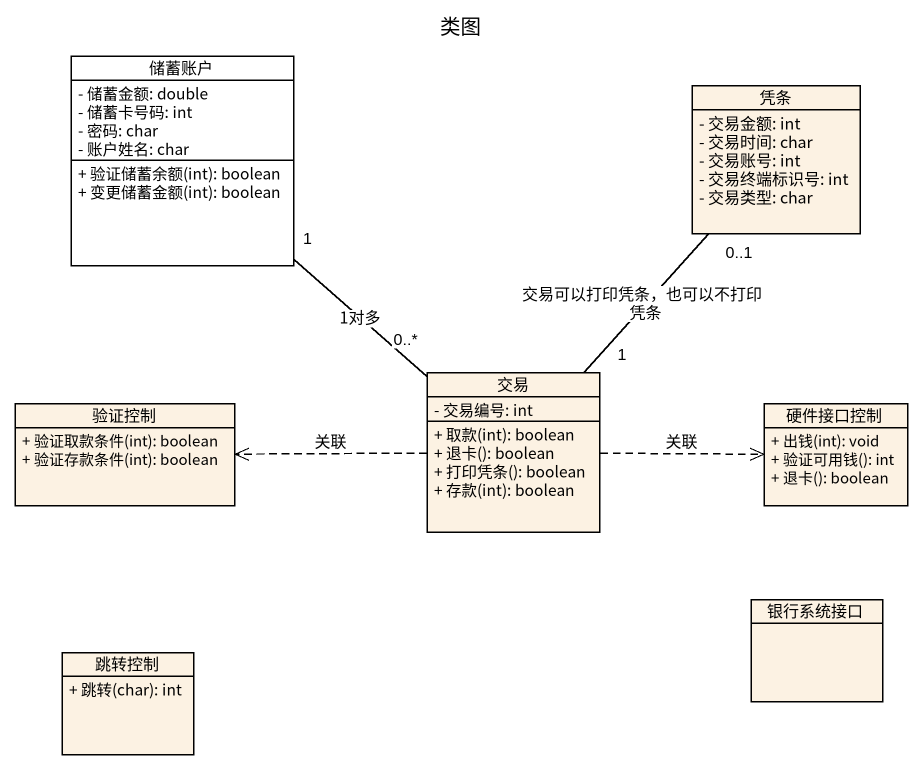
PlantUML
@startuml
title 类图
hide circle
hide empty members
skinparam classAttributeIconSize 0
class 储蓄账户 #FFFFFF {
  - 储蓄金额: double
  - 储蓄卡号码: int
  - 密码: char
  - 账户姓名: char
  + 验证储蓄余额(int): boolean
  + 变更储蓄金额(int): boolean
}
class 凭条 {
  - 交易金额: int
  - 交易时间: char
  - 交易账号: int
  - 交易终端标识号: int
  - 交易类型: char
}
class 交易 {
  - 交易编号: int
  + 取款(int): boolean
  + 退卡(): boolean
  + 打印凭条(): boolean
  + 存款(int): boolean
}
class 验证控制 {
  + 验证取款条件(int): boolean
  + 验证存款条件(int): boolean
}
class 硬件接口控制 {
  + 出钱(int): void
  + 验证可用钱(): int
  + 退卡(): boolean
}
class 银行系统接口
class 跳转控制 {
  + 跳转(char): int
}
储蓄账户 "1" -- "0..*" 交易 : 1对多
凭条 "0..1" -- "1" 交易 : 交易可以打印凭条，也可以不打印凭条
交易 .left.> 验证控制 : 关联
交易 .right.> 硬件接口控制 : 关联
@enduml
